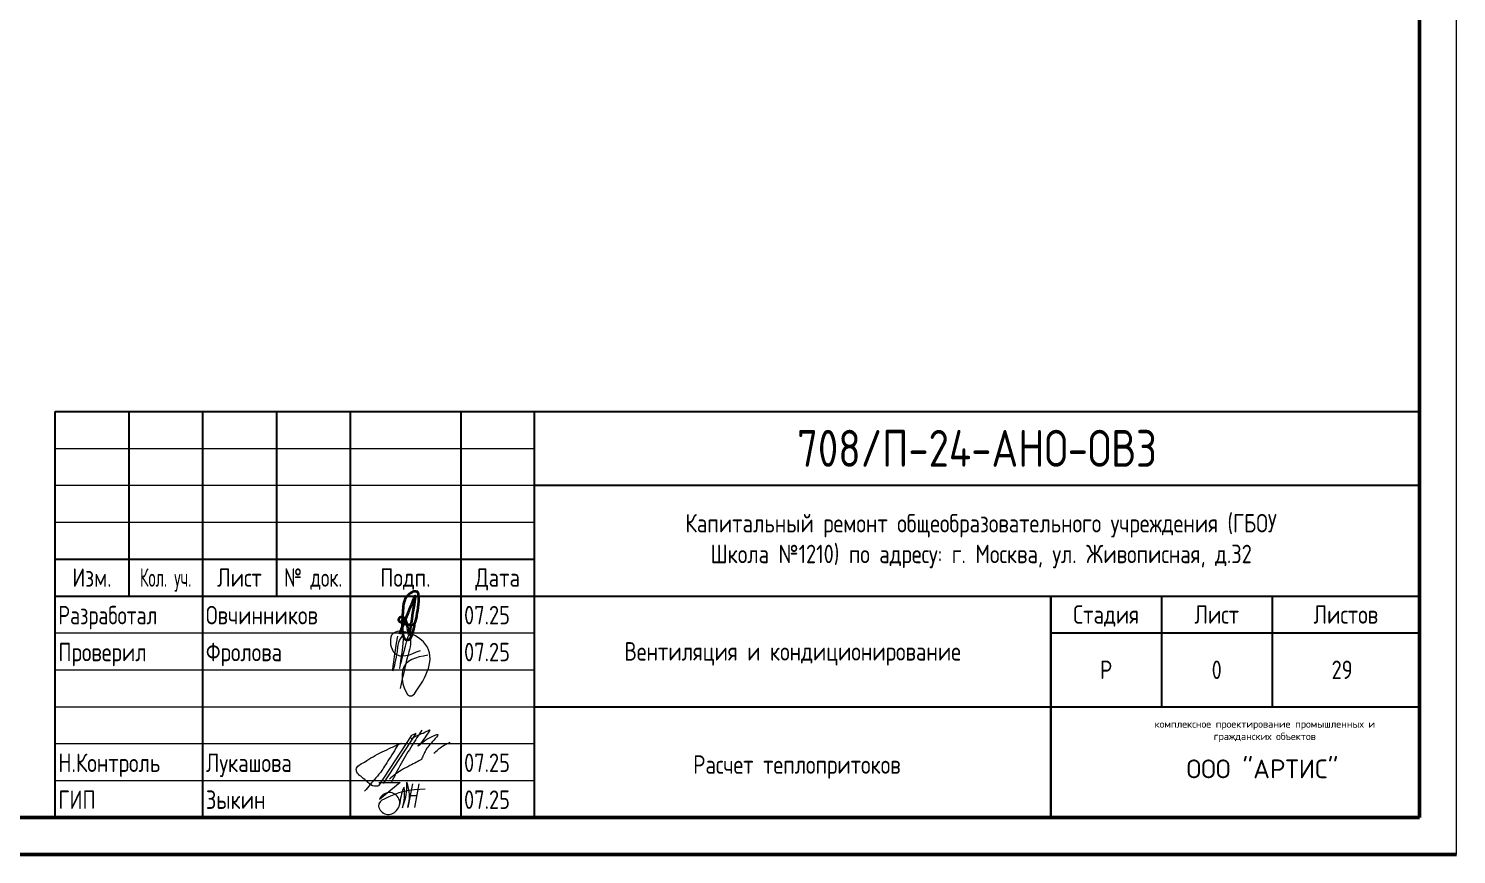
# Model space of a CAD drawing. Header units: millimetres. Extents: x -88595 to 880822, y -1054509 to -148035.
# Drawn here: x 44492 to 63851, y -189497 to -178311 of the extents above; entities that cross this region are included whole.
import ezdxf
from ezdxf.enums import TextEntityAlignment as Align

# ---------------------------------------------------------------- set-up
doc = ezdxf.new("R2010")
doc.units = ezdxf.units.MM
for name, color, linetype, lineweight in [('Оборудование', 7, 'Continuous', 18), ('ОФ_подписи', 8, 'Continuous', 13), ('ОФ_рамка', 7, 'Continuous', 50), ('Подпись', 150, 'Continuous', 35)]:
    doc.layers.add(name, color=color, linetype=linetype, lineweight=lineweight)
doc.styles.add('PDF ISOCPEUR', font='isocpeur.ttf')
doc.styles.add('ГОСТ 2.304', font='CS_Gost2304.shx')

# ---------------------------------------------------------------- blocks, each defined once
blk = doc.blocks.new('П_Зыкин')
at = {"layer": 'ОФ_подписи', "color": 152, "ltscale": 100, "true_color": 0x0061c2, "transparency": 33554687}
for p, q in [((142, 249), (62, -174)), ((102, 37), (218, 37)), ((258, 249), (178, -174))]:
    blk.add_line(p, q, dxfattribs=at)
blk.add_lwpolyline([(-462, 273), (-74, 273), (-446, -30)], dxfattribs=at)
for centre, radius, start, end in [((-1024, 224), 1068, 337.8144, 2.8859), ((-643, 22), 732, 344.4555, 20.462), ((-271, -94), 186, 314.2393, 159.9348), ((345, -1372), 1523, 88.8758, 117.8788), ((1109, -252), 1204, 158.7593, 174.231), ((-849, 72), 852, 342.8308, 7.4815), ((-9, 182), 4.48, 8.9691, 155.6551), ((-318, -169), 151, 108.7568, 173.4251), ((-287, -115), 185, 191.5358, 322.3512)]:
    blk.add_arc(centre, radius, start, end, dxfattribs=at)
blk = doc.blocks.new('П_Лукашова')
at = {"layer": 'ОФ_подписи', "color": 152, "true_color": 0x0061c2}
for p, q in [((221, 339), (-221, -339)), ((286, 371), (-156, -307)), ((283, 370), (218, 338))]:
    blk.add_line(p, q, dxfattribs=at)
for points in [[(366, 415), (236, 213), (85, -37), (-50, -300)], [(221, 301), (344, 360), (434, 401), (475, 416), (464, 395), (420, 336), (342, 232), (310, 203), (337, 221), (420, 283), (490, 322), (558, 352), (576, 358), (491, 240), (403, 113), (374, 49), (360, 20)], [(-221, -339), (-276, -344), (-368, -289), (-446, -221), (-505, -166), (-522, -116), (-412, -16), (-295, 56), (-173, 120), (-49, 179), (33, 216), (87, 237), (52, 221), (11, 167), (-59, 51), (-126, -52), (-177, -132), (-256, -231), (-409, -409)], [(530, 102), (646, 199), (748, 254)], [(360, 20), (294, -18), (203, -65), (91, -124), (-73, -248)]]:
    blk.add_spline(points, degree=3, dxfattribs=at)
blk = doc.blocks.new('П_Кузнецова')
at = {"layer": 'ОФ_рамка', "color": 152, "lineweight": 13, "true_color": 0x0061c2}
for points in [[(268, -3), (-74, -210), (52, -551), (121, -477), (209, 179), (-223, 269), (-180, 26), (168, 64)], [(-144, 257), (-201, -205), (-144, 44), (-102, 220), (-70, 260), (-68, 169), (-113, -183), (-16, 192), (20, 274), (35, 192), (12, 44), (-106, -453)]]:
    blk.add_spline(points, degree=3, dxfattribs=at)

msp = doc.modelspace()

# ---------------------------------------------------------------- linework, layer by layer
at = {"linetype": 'Continuous'}
for p, q in [((44851, -183497), (63351, -183497)), ((44851, -188997), (44851, -183497)), ((45851, -183497), (45851, -185997)), ((46851, -183497), (46851, -188997)), ((47851, -183497), (47851, -185997)), ((48851, -183497), (48851, -188997)), ((50351, -183497), (50351, -188997)), ((51351, -188997), (51351, -183497)), ((51351, -184497), (63351, -184497)), ((44851, -185497), (51351, -185497)), ((44851, -185997), (63351, -185997)), ((58351, -185997), (58351, -188997)), ((58351, -188997), (58351, -185997)), ((59851, -185997), (59851, -187497)), ((61351, -185997), (61351, -187497)), ((58351, -186497), (63351, -186497)), ((51351, -187497), (63351, -187497))]:
    msp.add_line(p, q, dxfattribs=at)
at = {"linetype": 'Continuous', "lineweight": 5}
for p, q in [((44851, -183997), (51351, -183997)), ((44851, -184497), (51351, -184497)), ((44851, -184997), (51351, -184997)), ((44851, -186497), (51351, -186497)), ((44851, -186997), (51351, -186997)), ((44851, -187497), (51351, -187497)), ((44851, -187997), (51351, -187997)), ((44851, -188497), (51351, -188497))]:
    msp.add_line(p, q, dxfattribs=at)
at = {"layer": 'Оборудование', "ltscale": 100}
msp.add_line((63851, -189497), (63851, -159797), dxfattribs=at)
at = {"layer": 'ОФ_рамка', "linetype": 'Continuous', "ltscale": 100}
for p, q in [((63351, -188997), (63351, -160297)), ((63351, -188997), (23851, -188997)), ((21851, -189497), (63851, -189497))]:
    msp.add_line(p, q, dxfattribs=at)
at = {"layer": 'Подпись', "transparency": 33554636}
msp.add_open_spline([(49521, -186508), (49665, -186164), (49737, -185979), (49740, -185979), (49649, -186543), (49652, -186527), (49602, -186220), (49436, -186342), (49718, -186405), (49743, -186358), (49809, -185948), (49728, -185916), (49583, -186010), (49565, -186198), (49546, -186540), (49615, -186621), (49702, -186562), (49731, -186355)], degree=3, dxfattribs=at)

# ---------------------------------------------------------------- block references
at = {"layer": 'ОФ_рамка', "transparency": 33554636}
for name, p, xscale, yscale, zscale in [('П_Кузнецова', (49636, -186797), 1.000890068666615, 1.000890068666615, 1.000890068666615), ('П_Лукашова', (49457, -188230), 1.000890068666615, 1.000890068666615, 1.000890068666615), ('П_Зыкин', (49588, -188729), 0.7551483182031096, 0.7551483182031096, 0.7551483182031096)]:
    msp.add_blockref(name, p, dxfattribs=dict(at, xscale=xscale, yscale=yscale, zscale=zscale))

# ---------------------------------------------------------------- texts
at = {"linetype": 'Continuous', "lineweight": 5, "style": 'ГОСТ 2.304'}
for s, height, p in [('708/П-24-АНО-ОВ3', 500, (57351, -183997)), ('Изм.', 250, (45351, -185747)), ('Лист', 250, (47351, -185747)), ('Подп.', 250, (49601, -185747)), ('Стадия', 250, (59101, -186247)), ('Лист', 250, (60601, -186247)), ('Листов', 250, (62351, -186247)), ('Вентиляция и кондиционирование', 250, (54851, -186747)), ('Р', 250, (59101, -186997)), ('0', 250, (60601, -186997)), ('29', 250, (62301, -186997))]:
    msp.add_text(s, height=height, dxfattribs=at).set_placement(p, align=Align.MIDDLE_CENTER)
for s, width, p in [('Кол. уч.', 0.742266, (46351, -185747)), ('№ док.', 0.888887, (48351, -185747)), ('Дата', 0.999996, (50851, -185747))]:
    msp.add_text(s, height=250, dxfattribs=dict(at, width=width)).set_placement(p, align=Align.MIDDLE_CENTER)
at = {"linetype": 'Continuous', "lineweight": 5, "style": 'ГОСТ 2.304', "width": 0.952978}
msp.add_text('Разработал', height=250, dxfattribs=at).set_placement((44896, -186381))
at = {"linetype": 'Continuous', "lineweight": 5, "style": 'ГОСТ 2.304'}
for s, p in [('Овчинников', (46896, -186381)), ('07.25', (50396, -186381)), ('Проверил', (44896, -186881)), ('Фролова', (46896, -186881)), ('07.25', (50396, -186881)), ('Н.Контроль', (44896, -188381)), ('Лукашова', (46896, -188381)), ('07.25', (50396, -188381)), ('ГИП', (44896, -188881)), ('Зыкин', (46896, -188881)), ('07.25', (50396, -188881))]:
    msp.add_text(s, height=250, dxfattribs=at).set_placement(p)
at = {"linetype": 'Continuous', "lineweight": 5, "insert": (57407, -185253), "char_height": 250, "attachment_point": 5, "style": 'ГОСТ 2.304'}
msp.add_mtext_dynamic_manual_height_columns('Капитальный ремонт общеобразовательного учреждения (ГБОУ Школа №1210) по адресу: г. Москва, ул. Живописная, д.32', width=8907, gutter_width=3441, heights=[3594], dxfattribs=at)
at = {"linetype": 'Continuous', "lineweight": 5, "insert": (54909, -188314), "char_height": 250, "width": 6052.02, "attachment_point": 5, "style": 'ГОСТ 2.304'}
msp.add_mtext('Расчет теплопритоков', dxfattribs=at)
at = {"layer": 'ОФ_рамка', "color": 7, "transparency": 33554687, "attachment_point": 5, "style": 'PDF ISOCPEUR'}
for s, insert, char_height, width in [('комплексное проектирование промышленных и гражданских объектов', (61253, -187828), 100.09, 3141.16), ('ООО "АРТИС"', (61221, -188339), 254.07, 3189.42)]:
    msp.add_mtext(s, dxfattribs=dict(at, insert=insert, char_height=char_height, width=width))

doc.saveas('drawing.dxf')
